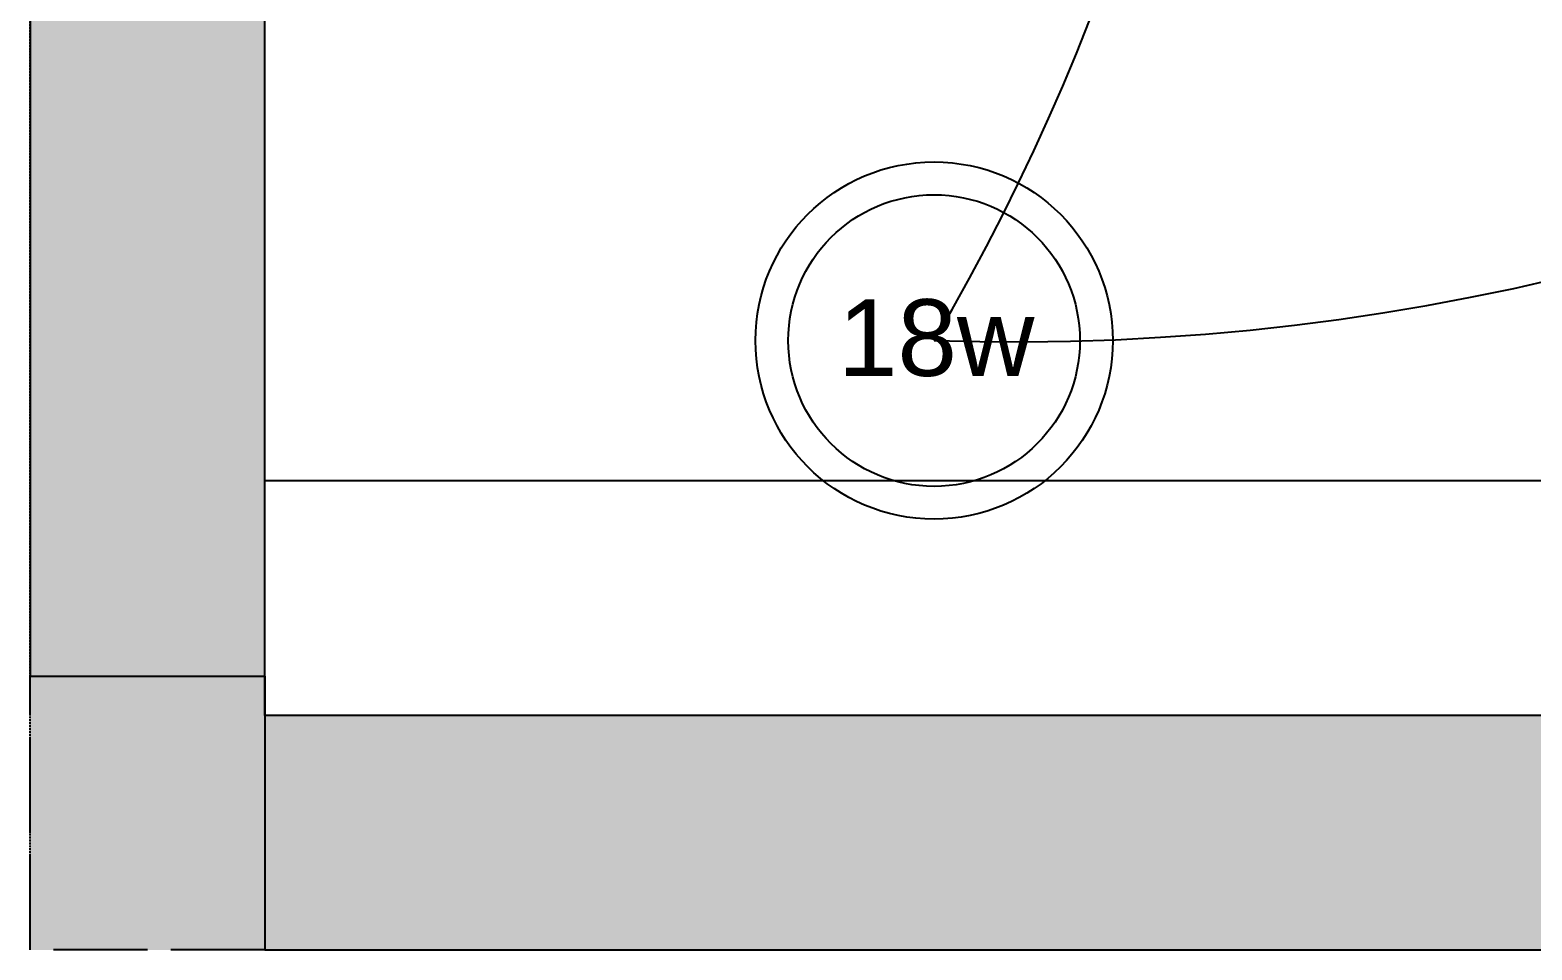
# Model space of a CAD drawing. Header units: millimetres. Extents: x 31778 to 54642, y 18502 to 28743.
# Drawn here: x 43614 to 43806, y 21643.2 to 21760.8 of the extents above; entities that cross this region are included whole.
import ezdxf

# ---------------------------------------------------------------- set-up
doc = ezdxf.new("R2010")
doc.units = ezdxf.units.MM
doc.linetypes.add('ACAD_ISO02W100', pattern=[15, 12, -3])
doc.linetypes.add('DASHED2', pattern=[0.375, 0.25, -0.125])
for name, color, linetype in [('CIRCUITS ECLAIRAGE', 1, 'Continuous'), ('MUR BAS', 7, 'Continuous'), ('Plan Archi', 8, 'Continuous')]:
    doc.layers.add(name, color=color, linetype=linetype)
doc.styles.get("Standard").update_dxf_attribs({"font": 'arial.ttf'})

# ---------------------------------------------------------------- blocks, each defined once
blk = doc.blocks.new('18w')
at = {"layer": 'MUR BAS', "color": 1}
for radius in [46.61, 38.05]:
    blk.add_circle((54837.71, -12071.17), radius, dxfattribs=at)
at = {"layer": 'MUR BAS', "color": 1, "insert": (54812.6, -12060.4), "char_height": 20, "attachment_point": 1}
blk.add_mtext_dynamic_manual_height_columns('18w', width=53.4847, gutter_width=100, heights=[0], dxfattribs=at)

msp = doc.modelspace()

# ---------------------------------------------------------------- hatches: boundary and pattern name
at = {"layer": 'Plan Archi'}
h = msp.add_hatch(color=256, dxfattribs=at)
h.dxf.hatch_style = 1
h.paths.add_polyline_path([(43643.989, 21788.82), (43613.989, 21788.82), (43613.989, 21678.185), (43643.989, 21678.185)])
at = {"layer": 'Plan Archi', "linetype": 'ACAD_ISO02W100'}
msp.add_hatch(color=256, dxfattribs=at).paths.add_polyline_path([(43613.989, 21678.185), (43643.989, 21678.185), (43643.989, 21643.185), (43613.989, 21643.185)])
at = {"layer": 'Plan Archi'}
h = msp.add_hatch(color=256, dxfattribs=at)
h.dxf.hatch_style = 1
h.paths.add_polyline_path([(43643.989, 21643.185), (43955.119, 21643.185), (43955.119, 21673.185), (43643.989, 21673.185)])

# ---------------------------------------------------------------- linework, layer by layer
at = {"layer": 'CIRCUITS ECLAIRAGE', "color": 6}
for centre, radius, start, end in [((43479.53, 21867.86), 289.92, 329.59126, 26.52726), ((43739.613, 22023.424), 302.478, 268.09685, 336.7232)]:
    msp.add_arc(centre, radius, start, end, dxfattribs=at)
at = {"layer": 'Plan Archi', "linetype": 'DASHED2'}
msp.add_line((43613.989, 21643.185), (43613.989, 22354.456), dxfattribs=at)
at = {"layer": 'Plan Archi'}
for p, q in [((43613.989, 21788.82), (43613.989, 21678.185)), ((43643.989, 21678.185), (43643.989, 21788.82)), ((44040.119, 21703.185), (43643.989, 21703.185)), ((43613.989, 21678.185), (43643.989, 21678.185)), ((44040.119, 21673.185), (43643.989, 21673.185)), ((43955.119, 21673.185), (43643.989, 21673.185)), ((43643.989, 21673.185), (43643.989, 21643.185)), ((43643.989, 21643.185), (43955.119, 21643.185))]:
    msp.add_line(p, q, dxfattribs=at)
at = {"layer": 'Plan Archi', "linetype": 'Continuous'}
msp.add_line((43643.989, 21673.185), (43643.989, 21703.185), dxfattribs=at)
at = {"layer": 'Plan Archi', "linetype": 'ACAD_ISO02W100'}
for p, q in [((43613.989, 21678.185), (43643.989, 21678.185)), ((43613.989, 21643.185), (43613.989, 21678.185)), ((43643.989, 21678.185), (43643.989, 21643.185)), ((43643.989, 21643.185), (43613.989, 21643.185))]:
    msp.add_line(p, q, dxfattribs=at)

# ---------------------------------------------------------------- block references
at = {"layer": 'CIRCUITS ECLAIRAGE', "xscale": 0.4899999999999999, "yscale": 0.4899999999999999, "zscale": 0.4899999999999999}
msp.add_blockref('18w', (16859.089, 27635.987), dxfattribs=at)

doc.saveas('drawing.dxf')
